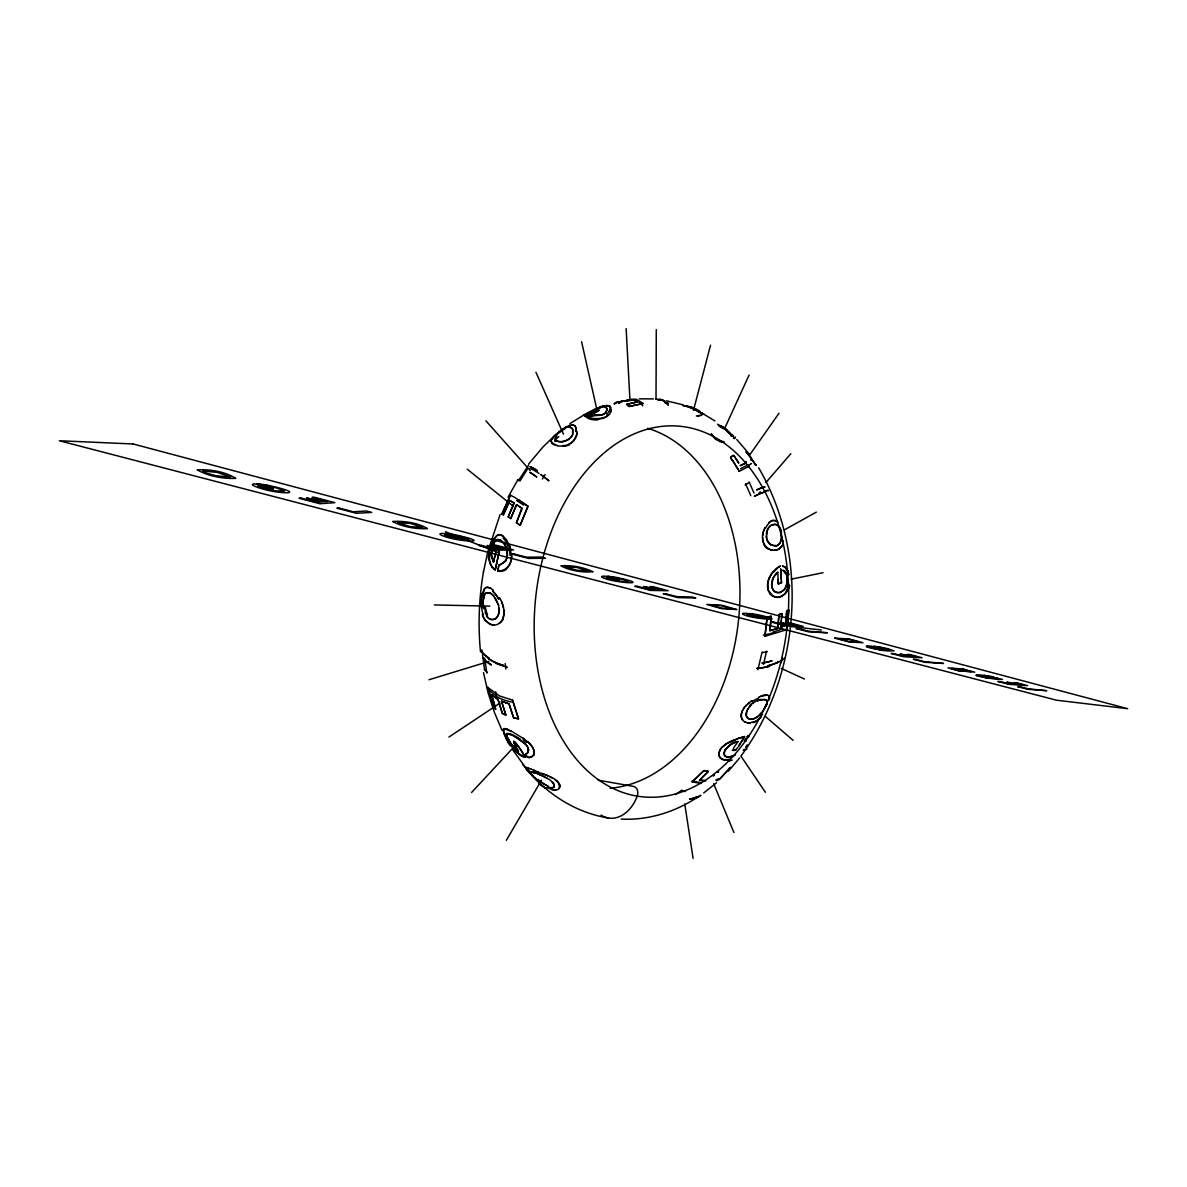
<?xml version="1.0" encoding="UTF-8"?>
<svg xmlns="http://www.w3.org/2000/svg" width="1187" height="1187" viewBox="0 0 1187 1187"><rect width="100%" height="100%" fill="white"/><g stroke="black" fill="none" stroke-linecap="round" stroke-linejoin="round"><path stroke-width="1.5" d="M482.679 613.62L482.886 614.362C480.958 606.201 480.082 596.527 484.415 588.96A11.232 6.217 81.3 0 1 486.759 587.402L489.919 587.832L493.406 590.236M656.01 399.5L656.292 329.63M489.445 592.669A14.6 8.635 75.2 0 1 494.044 596.571L498.555 605.177L499.148 613.071M493.762 538.839L490.053 549.091L489.356 559.967M577.194 431.727C577.861 437.335 570.754 446.015 563.039 445.629M775.927 545.99A13.28 8.784 41.3 0 0 779.295 543.809A17.82 11.781 40.6 0 0 780.141 542.637L781.506 538.319L781.031 532.31M772.707 589.123C769.948 583.292 772.796 576.021 777.752 572.312L778.316 583.93L780.319 583.158M528.423 749.383A7.76 5.045 30.8 0 1 528.541 750.229L527.725 752.781L525.515 754.249M786.64 611.097L788.761 609.955L787.901 621.751L788.761 609.955L786.64 611.097L785.482 625.282L780.66 627.359L781.921 613.516L778.984 614.614L777.663 628.457L776.313 628.887L769.799 630.683L771.313 616.172L767.158 617.225L764.918 636.321L784.325 630.386L787.159 628.798L787.56 625.282M763.924 530.144C761.223 536.361 762.143 545.085 768.493 548.72A9.926 7.226 42.9 0 0 772.188 550.278M489.178 555.575L489.267 554.255M786.417 614.643L786.536 612.863M781.803 615.252L781.921 613.516M786.15 618.19L786.284 616.424M781.565 537.592L780.927 540.96M781.521 618.709L781.669 616.988M723.966 752.959L724.604 750.614A10.431 7.968 -18.3 0 1 725.316 749.487M771.164 617.982L770.452 625.252M785.839 621.736L786.002 619.97M778.405 621.543L778.984 614.614L781.58 613.649M781.372 620.445L781.046 623.902M762.558 535.886L763.434 531.509M785.66 623.516L785.482 625.282L780.66 627.359L780.853 625.638M778.227 623.264L777.663 628.457L769.799 630.683L770.244 627.062M610.919 411.117L610.83 407.319L607.937 405.509M771.342 573.944C767.633 579.434 765.674 587.431 769.769 593.248M783.479 540.99L782.871 543.735M787.159 628.798L787.426 626.454M767.677 583.188L768.226 590.295L773.004 596.126A9.704 7.805 59.8 0 0 774.102 596.69L774.681 596.883A10.995 8.413 54.5 0 0 776.832 597.387L778.286 597.358A12.731 9.585 52.6 0 0 779.681 597.18L784.696 594.004L787.916 588.277M483.465 572.03L487.768 551.866L500.128 514.446M787.1 582.149C788.049 591.319 773.865 598.114 771.773 586.333A10.282 9.273 72.1 0 1 771.654 584.85M483.524 571.54C478.94 598.055 477.901 625.104 480.512 651.886M764.918 636.321L767.158 617.225L768.226 616.973M507.072 556.406L506.181 559.774A8.131 6.885 -64.2 0 1 505.261 561.436L498.748 565.724M788.851 584.152L787.337 589.835M489.89 562.846A29.082 20.031 -41.2 0 0 490.884 565.264L495.231 569.908L499.312 551.183L498.036 550.323M495.231 569.908L499.312 551.183L497.694 550.085M511.567 555.071C512.754 562.757 505.425 572.668 497.813 570.428M497.754 570.754L498.214 568.41M766.98 532.399L766.431 536.569M498.08 569.077L498.614 566.392M766.505 651.173L763.553 664.334M498.481 567.06L498.822 565.383M576.971 433.952L574.196 440.08A14.467 9.719 -6 0 1 568.974 444.324M762.143 651.93L757.885 669.78M489.905 549.878L493.421 539.447L497.694 534.951A12.597 7.463 -87 0 1 498.985 534.625L500.588 534.729A14.437 8.606 -89 0 1 501.76 535.1L506.523 539.759L510.247 547.489M496.329 550.085L493.495 562.193L491.255 554.092L493.97 543.231M493.851 560.576L493.495 562.193L491.329 556.006L492.16 547.904M782.337 657.85L781.996 659.393M611.171 410.094C610.237 424.531 571.719 416.489 600.236 415.331A7.834 3.457 -1.7 0 0 601.779 414.871L602.818 414.471M494.029 559.76L494.949 555.709M786.922 583.292L784.711 589.108L780.334 592.61M781.654 660.922L781.224 662.761M495.142 554.908L496.537 549.284L497.353 549.848M693.475 410.361L710.553 345.194M568.914 439.576L572.564 434.946L572.698 429.442A14.659 6.81 -40 0 0 570.131 427.394M572.772 434.323L572.698 429.442A14.259 6.618 -39.8 0 0 569.923 427.32M506.641 558.454L505.87 560.427M766.134 704.841L763.004 710.983L758.137 716.251A18.651 15.268 -68.1 0 1 756.475 717.452A13.294 10.653 -65.8 0 1 751.549 719.263A7.641 6.158 -66.2 0 1 747.083 717.319A6.499 5.208 -44.2 0 1 746.252 715.553L746.86 710.968A12.048 10.282 -34.3 0 1 747.929 709.025L748.923 707.645A15.965 12.612 -38.8 0 1 750.021 706.28L750.926 705.508M763.656 530.841L765.081 527.621L764.458 528.853M519.031 524.506L516.419 522.799L521.79 508.17M516.419 522.799L522.176 508.422L520.292 507.161M517.191 505.113L516.568 504.698L510.781 518.63L508.214 516.924L514.075 503.051L509.876 500.543L503.362 514.846L501.893 513.956L510.425 495.216L514.861 497.487L527.978 506.27L520.277 525.307L518.793 524.342M768.686 579.137L769.176 577.921M508.214 516.924L514.075 503.051L509.638 500.424L503.362 514.846M765.289 707.037L765.63 706.22M516.568 504.698L510.618 518.511M724.545 428.7L749.071 375.077M780.705 541.554L780.156 542.652A18.651 12.36 38.4 0 1 779.325 543.824A12.923 8.546 41.4 0 1 775.645 546.05M510.425 495.216L501.982 514.016M764.473 708.639L764.888 707.838M737.884 741.89C729.56 739.976 714.233 761.594 733.892 755.793M508.095 497.101L517.844 479.771M746.668 736.83L748.878 736.563M506.33 840.322L541.48 780.2M745.837 738.269L744.709 740.198L746.015 740.881M519.891 481.091L527.265 469.369M551.747 438.982L551.169 440.199L555.471 434.902L565.442 427.186M518.422 480.676L528.675 465.022M732.379 608.931L720.761 608.026L711.028 605.088L721.948 605.785L732.453 608.797M542.414 478.94L545.159 474.592M571.956 436.208L571.125 437.439M770.66 575.027L775.586 569.048L780.438 566.021L778.761 566.793M736.964 743.344C730.376 750.985 733.566 752.959 737.928 747.291M738.596 746.282L744.531 736.608L737.261 738.64M738.922 745.762L744.531 736.608L742.335 737.127M750.006 454.487L778.998 413.269M605.444 412.735C611.898 404.426 597.313 406.607 593.515 410.064M741.252 755.659C800.928 674.023 809.905 555.724 758.656 467.782M555.561 789.993A11.529 6.41 31.8 0 0 559.166 788.598C561.288 776.847 541.836 774.859 534.091 770.304M751.356 701.146L752.009 700.686C746.015 704.455 738.136 712.497 742.661 720.019A10.104 8.339 -57.3 0 0 745.866 722.453M744.294 707.675L743.834 708.313A14.17 12.389 -28.4 0 0 741.178 715.568M745.955 747.053L746.771 745.955M767.618 618.19L755.852 617.255M605.978 412.141L607.225 408.877L605.162 406.844M552.192 438.344L554.566 435.748M484.222 589.212L484.415 588.96A11.41 6.306 81.1 0 1 487.174 587.298L487.62 587.283M725.257 749.472L730.955 744.486L738.18 741.4M762.707 714.188L760.644 716.592M555.753 435.822L557.445 433.982M772.455 572.401L773.241 571.451M528.705 463.954L542.949 447.009L556.124 434.249M728.417 771.179L739.59 757.974M765.912 482.545L790.839 453.716M743.196 750.362L744.16 749.264M761.312 713.164L759.443 715.108M745.288 706.443L746.949 704.692M716.681 772.188L718.669 771.832L716.8 772.054M730.999 741.148C725.524 743.804 718.61 748.077 718.981 754.977M471.551 792.515L516.404 744.279M701.309 783.465L692.169 781.892L703.936 770.556L708.268 771.461M708.194 771.535L699.558 780.185L705.805 780.72M707.808 771.951L699.558 780.185L705.256 780.705M722.512 746.816C718.996 749.754 717.111 756.267 721.711 759.101A11.276 8.739 -45.6 0 0 723.12 759.754L730.287 759.487M716.473 780.898L719.352 779.399L730.465 767.514L729.471 768.108M719.352 779.399L730.465 767.514L729.263 768.226M747.558 704.128L749.427 702.556M692.169 781.892L703.936 770.556L708.372 771.357M558.528 432.973L562.801 429.768A7.152 2.107 -31.8 0 1 565.086 428.462M615.771 403.432L614.272 403.743L616.498 402.363M702.303 413.922A13.858 1.617 1.1 0 1 702.259 414.026A13.487 1.588 1.2 0 0 702.274 413.922L697.555 410.657M614.272 403.743L616.172 402.438M702.259 413.922L701.962 412.957M587.283 413.195C577.312 420.599 597.298 412.661 598.812 410.153C595.859 408.64 578.41 419.901 593.114 410.257M768.983 522.503L772.04 520.648L775.215 520.529A10.49 6.484 77 0 1 777.826 522.28A10.505 6.499 77.1 0 0 775.215 520.633L773.39 520.366A13.072 8.502 86.4 0 0 772.04 520.618M838.808 638.71L848.898 639.363L859.002 642.019L849.58 641.618L838.779 638.858M777.752 572.312L773.375 577.52L771.624 584.85M703.713 792.931L716.429 782.871M584.39 414.678L597.269 408.58M769.399 522.146L771.595 520.811M499.252 623.13C506.048 618.531 504.727 604.806 499.43 597.877L499.875 598.649M970.936 671.634L960.713 670.878M681.917 790.127L675.462 794.593M700.226 795.379C677.332 811.285 649.274 820.588 621.276 819.075M772.173 550.16L776.105 550.16L779.34 548.735M725.658 744.19L740.124 737.735M448.938 737.038L500.009 703.09M998.653 678.741L988.029 678.074M496.389 535.708L499.801 534.61L503.6 536.435M738.759 463.034L733.655 455.274L730.524 457.277L739.249 471.328L749.279 466.135M951.811 668.444L962.256 669.231M588.9 417.705L592.402 415.584M604.138 413.744L601.23 415.079M569.997 423.551L584.523 414.575M778.939 549.002L778.049 549.492M740.198 465.408L746.074 462.96M740.421 465.764L745.748 463.108M630.371 400.434L636.633 399.336L643.102 403.476L629.036 406.488L626.706 404.337L637.315 401.992L633.457 399.93L621.216 401.532L633.457 399.93L637.315 401.992L626.706 404.337L629.036 406.488L643.102 403.476M784.562 529.788L816.344 512.131M735.539 754.932L729.693 757.054M757.588 700.923L758.493 700.493M595.355 409.5L603.515 406.088M781.743 596.319L777.322 597.373L773.004 596.126M594.079 410.094L589.449 412.23M758.938 696.903L766.772 695.092L764.858 695.107M596.23 408.892L589.004 412.304L587.98 413.848L596.957 409.678L599.079 410.257L586.793 417.097L585.636 416.578M745.332 722.245L749.264 722.957L753.508 721.874M732.913 740.302L734.189 739.783M780.705 583.01L781.461 582.713L780.69 569.003M779.933 583.307L778.316 583.93L778.153 579.553M777.574 549.7L774.488 550.353M760.822 696.146L762.054 695.73M428.997 679.736L488.851 661.471M602.922 406.28L609.346 405.895M569.448 425.332L572.831 424.961L575.265 426.163M770.808 616.305L769.784 616.572M616.276 402.408L631.484 399.559L617.893 402.067M729.219 759.799L726.578 760.229A12.923 10.075 -48.1 0 1 725.064 760.14M791.091 579.182L823.051 572.727M736.266 749.783L732.32 750.407M504.505 728.655C500.647 733.759 510.069 742.691 512.799 747.81M605.593 405.613L606.854 405.464M750.451 722.809L747.513 722.883M682.955 405.613L685.967 405.895M571.511 424.931L573.974 425.287M639.274 398.832L653.429 398.906M551.51 787.589L550.694 787.56M434.323 604.955L489.801 606.112M498.955 623.531A11.885 9.481 -73.6 0 1 493.762 625.074L490.201 624.199L486.715 621.513M493.792 625.015L491.359 624.644A14.793 11.38 -62 0 1 489.652 623.917L489.118 623.605M504.193 728.655L512.309 731.726L524.164 738.967M664.883 402.764L668.563 403.12M724.1 441.861L716.013 439.398L711.236 433.908M790.097 626.41L821.389 630M684.543 405.628L685.478 405.791M488.065 587.298L490.884 588.337M725.049 760.199L720.494 758.107M782.589 566.362L785.156 566.807L787.767 570.68M960.253 670.803L974.779 672.154L963.176 669.379M960.135 671.145L951.796 668.637M987.807 678.044L976.842 675.893A22.464 1.513 9.2 0 1 975.951 675.299A26.381 1.78 9.2 0 1 977.183 674.973M959.511 671.041L947.998 667.895L964.215 669.186M266.882 485.112C313.65 495.216 276.808 494.564 258.172 487.501M598.233 780.2L633.754 786.447A7.152 5.208 -80.7 0 1 637.226 796.136A35.417 25.61 -80.4 0 1 601.037 815.068M552.964 444.072L551.658 442.959L557.282 445.511M985.863 678.059L1002.436 679.409L983.578 675.314L993.118 676.724M963.636 669.468L970.981 671.456M986.694 677.836L979.824 676.056M883.425 647.761L882.06 647.523A11.38 0.831 9.4 0 0 873.558 646.322L887.535 648.592L894.063 650.906L883.128 650.535L867.712 647.301A23.666 1.721 9.3 0 1 866.302 646.529A27.791 2.018 9.3 0 1 867.222 646.084M755.6 617.21L746.935 614.866A18.814 1.469 9.5 0 1 747.78 614.272L759.101 616.632L746.742 613.367A28.191 2.196 9.5 0 0 743.062 613.471M992.436 676.991L998.638 678.727M882.98 648.117C903.574 652.791 872.49 649.556 870.308 647.227M489.934 694.84L493.451 706.666L495.869 709.351L491.507 694.692L498.006 699.455L502.294 713.328L505.855 715.064L501.507 701.235L509.03 703.861L513.63 717.883L518.526 718.788L512.517 700.107L499.371 695.923L488.109 687.674M608.041 817.932C580.087 813.377 554.477 798.673 534.877 778.435L527.621 770.482M666.545 400.805L683.252 404.901M755.525 465.141L750.05 456.016L745.985 451.713L756.03 465.067M445.229 533.482L462.663 537.014L469.147 539.64L459.117 539.224L445.615 535.693A21.603 1.929 10.2 0 1 445.466 534.788L459.191 537.681L442.914 533.408A32.375 2.878 10.2 0 0 440.065 533.868A33.785 3.012 10.2 0 0 440.792 534.907A28.785 2.567 10.2 0 0 443.893 536.198C457.262 541.702 497.546 544.032 454.933 534.758A13.858 1.232 10.2 0 0 445.348 533.512M607.67 576.288L623.353 579.419L628.576 581.556L618.768 581.096L606.572 577.965A20.06 1.677 9.8 0 1 607.002 577.268L619.406 579.85L605.296 576.14A30.076 2.508 9.8 0 0 601.957 576.407A31.396 2.626 9.8 0 0 601.987 577.194A26.737 2.226 9.8 0 0 604.331 578.262M749.145 613.545L767.707 618.012M505.588 728.818L507.235 729.352M527.503 767.87L528.304 768.123M719.589 441L715.464 439.042L712.2 435.703M717.527 424.204L724.856 428.418L733.388 436.267M719.678 426.43L720.45 426.682M604.361 578.262C614.451 582.758 655.09 585.844 616.988 577.535A12.864 1.083 9.8 0 0 607.774 576.303M528.304 768.123L531.464 769.28M534.803 770.571L531.45 769.28M536.984 771.431L538.468 772.01M445.362 531.687L497.902 552.489M525.559 744.368L518.125 738.151L509.446 733.551L506.582 733.581L507.042 737.127M507.235 553.825C508.822 544.967 496.418 532.177 492.65 546.272A11.707 5.149 -70.8 0 0 492.056 547.904M542.236 773.509L546.094 775.111M703.861 414.115L694.692 409.649M703.149 413.818L715.004 420.94M540.693 775.111L539.818 774.725L542.504 775.912M702.763 413.655L701.888 413.269M546.895 775.467L547.697 775.823M541.598 775.497L549.507 779.592L553.691 783.257M508.644 729.931L511.211 731.162M781.239 668.385L804.445 679.023M259.256 486.759L274.331 490.78L284.568 491.181L276.601 487.902L256.793 483.851A15.119 1.424 10.7 0 1 266.838 485.082M543.423 776.328L545.234 777.203M517.873 753.062L524.906 757.291C522.102 749.932 505.751 729.248 518.452 751.356L510.9 743.7L506.359 734.976M721.236 427.008L726.043 429.976A7.389 1.35 34.6 0 1 727.334 431M511.137 734.219L524.624 743.388A15.268 9.808 30.8 0 1 527.191 746.237L528.467 749.383M691.398 407.972L694.899 409.752M691.798 408.165L692.911 408.729M522.606 756.282L524.906 757.291C522.265 749.991 505.796 729.174 518.452 751.356L512.25 745.466L507.635 738.373M550.071 776.951L552.341 778.138M546.613 787.649L555.709 790.186L553.335 790.097A14.348 8.784 39.9 0 1 551.376 789.592M546.124 777.648L547.014 778.123M768.152 548.513L768.493 548.72A10.075 7.33 42.8 0 0 772.796 550.412M520.025 525.144L527.978 506.27L523.393 503.095M518.749 499.994L522.725 502.635M516.879 504.905L519.209 506.448M518.867 506.211L519.921 506.923M519.565 506.671L521.034 507.65M522.888 738.062C527.903 741.816 534.862 746.742 533.868 753.879C533.082 757.603 527.176 759.635 526.093 755.214M555.101 779.829L556.629 780.987M500.899 540.13L505.039 545.07L507.146 552.445M574.671 425.673L574.983 425.91A25.194 12.004 -47.7 0 1 576.17 431.831A25.669 12.226 -47.3 0 0 575.191 426.237M488.599 623.249L487.145 621.988M519.402 754.279L510.929 745.377M467.292 469.236L513.585 506.493M726.83 430.599L729.13 432.676M534.284 777.826L539.432 782.648M727.29 430.985L728.091 431.682M765.511 716.547L793.124 740.362M538.779 782.085L537.459 780.898M537.325 780.215L532.978 776.016M527.814 741.905L530.47 744.561A20.342 14.007 24.7 0 1 531.494 746.015M491.507 694.692L498.006 699.455L502.294 713.328L505.855 715.064L501.507 701.235L509.03 703.861L513.63 717.883L518.526 718.788L512.517 700.107M533.66 777.203L530.826 774.161M732.097 434.843L734.59 438.611M514.283 749.546L515.306 750.659M736.756 439.502L749.412 454.295M485.913 420.836L530.233 470.586M529.981 772.158L531.924 774.859M512.502 749.531L528.319 771.313M522.888 764.636L526.805 769.443M730.168 433.804L731.459 436.074M527.429 770.229L526.034 767.692A11.098 1.424 29.8 0 1 527.147 767.514M486.536 616.008L487.13 616.78M742.661 720.019L742.468 719.752A9.63 8.398 -30.9 0 1 741 715.613M734.931 457.129C733.269 453.137 728.373 458.449 732.691 460.497M741.014 756.208L765.392 792.308M735.554 458.078L738.64 462.856M495.083 598.04L495.602 598.827M733.225 461.313L734.278 462.96M730.598 434.353L731.489 436.386M734.798 463.791L735.361 464.71M526.672 756.178L525.796 754.724M735.94 465.645L738.166 469.414M525.945 754.977L525.366 753.997M738.7 470.378L739.249 471.328M496.107 599.643L497.472 602.299M506.404 738.24L502.991 730.109M766.861 694.959A10.475 5.416 -43.3 0 1 769.28 696.71L769.769 698.327M749.101 481.892L754.027 493.08M745.659 483.851L750.777 495.706M527.903 747.825L528.349 748.952A7.997 5.208 30.4 0 1 528.571 750.229M535.93 372.258L563.484 434.19M501.478 601.824L501.834 602.67M501.893 730.064L494.252 712.022L488.065 692.674L483.51 672.673M713.684 783.791L733.952 832.547M509.52 545.441L511.582 555.842A20.698 18.413 -63.6 0 1 511.404 557.831M502.175 603.53L502.502 604.406M489.222 558.765L491.166 565.665A23.651 16.41 -36 0 0 492.234 567.267M786.669 575.265L782.93 570.205M498.228 604.198L498.555 605.177M502.784 605.281L503.496 607.967M490.468 696.784C493.851 709.9 498.347 715.702 491.997 696.502M490.261 696.057L488.866 690.76M489.667 561.703L489.964 562.801M489.801 694.336L489.267 692.288M489.133 691.784L488.361 688.697M488.747 690.24L487.991 687.154M581.571 341.678L597.106 410.643M788.569 573.291L788.821 574.671M787.233 579.924L786.907 576.259A6.929 3.798 81.6 0 0 786.714 575.235M483.613 608.545L483.124 603.456A13.665 6.098 -86.8 0 1 483.168 600.845L484.43 595.429A7.345 4.065 -89.4 0 1 485.587 593.663M486.804 672.821L484.652 658.043M484.608 670.299L481.981 650.061M684.751 804L693.089 858.349M505.944 669.023L505.172 663.503M503.807 609.777L503.941 611.186A14.808 13.621 84.4 0 1 502.784 619.05M499.223 608.219L499.386 610.281M781.447 534.476L781.595 536.85M481.61 607.892L481.403 605.266M780.705 569.196L781.328 579.315M626.142 328.651L629.941 399.96M483.154 604.747L483.124 604.094A12.093 5.861 -86.6 0 1 483.702 597.417M781.402 581.007L781.461 582.713M481.358 603.486L481.373 604.376M637.226 796.136A186.003 126.371 -84.2 0 1 625.816 793.45A186.24 126.534 -84.2 0 1 570.635 492.382A186.24 126.534 -84.2 0 1 782.99 542.429A186.24 126.534 -84.2 0 1 637.226 796.106M979.839 675.804A16.855 1.142 9.2 0 1 981.308 675.67L990.893 677.643L981.189 675.077A25.268 1.706 9.2 0 0 977.109 674.958M870.338 647.004A17.76 1.291 9.3 0 1 871.584 646.826L881.971 648.963L871.065 646.099A26.618 1.929 9.3 0 0 867.133 646.069M749.234 613.575A12.048 0.95 9.6 0 1 758.092 614.777C793.124 622.492 751.742 618.531 744.353 614.955A25.061 1.959 9.5 0 1 742.632 614.08A29.423 2.285 9.5 0 1 743.151 613.486M259.285 486.759A23.532 2.226 10.7 0 1 258.262 485.572L273.559 488.821L254.597 483.836A35.269 3.324 10.6 0 0 252.445 484.593M252.549 484.608A36.812 3.472 10.6 0 0 254.077 485.913A31.366 2.953 10.7 0 0 258.143 487.501M700.938 795.453A37.301 30.803 44.7 0 1 695.641 797.931M685.522 791.566A37.227 29.809 36.8 0 1 681.842 790.557M718.728 778.717A37.212 26.871 24.6 0 1 715.806 779.978M701.161 782.53A37.272 28.265 30.8 0 1 692.288 780.912M747.662 735.554A10.431 4.258 -37.1 0 1 749.309 736.133M744.101 740.851A7.745 3.442 -26.6 0 1 745.688 741.118M739.916 738.062A20.105 4.689 -20.6 0 1 742.038 737.468M746.831 748.982A24.452 14.289 -46.2 0 1 746.326 749.635M753.641 722.393A23.295 19.422 -75.1 0 0 761.015 717.067A22.865 19.126 -75.7 0 1 753.033 722.69M762.737 695.359A13.235 6.232 -35.2 0 1 764.977 694.929M752.454 701.458A24.319 11.455 -34.4 0 1 758.894 697.867M766.045 706.25A8.131 4.555 -51 0 0 766.416 700.078A7.715 4.333 -50.4 0 1 766.505 704.781M758.092 716.176A17.82 14.348 -66.4 0 1 756.445 717.363A12.923 10.357 -65.6 0 1 751.208 719.307M751.208 719.367A7.73 6.247 -67.8 0 1 747.068 717.319A6.87 5.505 -48.2 0 1 746.311 713.713M748.76 707.541A16.395 12.968 -38.8 0 1 750.362 705.79M749.917 705.39A18.502 13.71 -39.8 0 1 753.241 702.645M753.374 702.852A18.206 10.935 -39.2 0 1 758.107 700.122M750.421 705.033A18.769 13.591 -40 0 1 753.285 702.719M758.033 700.582A13.547 7.211 -37.7 0 1 761.179 699.395M761.015 700.063A8.517 4.436 -37.3 0 1 766.238 700.285M760.615 700.241A8.71 4.481 -36.8 0 1 766.268 700.256M777.856 662.272A36.218 10.624 -5.3 0 1 767.944 665.729M778.004 662.301A36.396 10.772 -5.1 0 1 768.093 665.788M784.473 658.132A36.189 13.072 0.3 0 1 777.114 662.583M767.351 651.693A36.248 11.158 -4 0 1 762.751 652.524M769.577 666.233A36.293 12.716 -1.1 0 1 756.98 668.37M769.651 666.263A36.471 12.864 -1 0 1 757.009 668.415M781.877 628.991A36.352 6.573 -11.4 0 1 772.648 632.226M775.23 632.315A36.411 8.65 -7.3 0 1 763.389 635.09M782.515 565.902A10.297 6.113 87.9 0 1 786.714 570.101M782.96 570.383A7.656 5.327 -84.1 0 1 787.144 574.968M786.684 575.25A7.137 3.873 81.5 0 1 787.04 576.882M786.907 578.084A12.33 6.439 81.5 0 1 786.877 581.986M777.188 567.994A19.823 11.811 -68.8 0 1 778.776 566.971M773.642 572.238A23.503 14.704 -72 0 1 777.322 568.543M769.547 578.158A23.28 19.051 89 0 1 770.971 575.294M787.767 590.132A22.835 16.707 44.2 0 1 781.61 596.111M787.218 569.463A12.3 5.386 82.2 0 1 788.554 574.567M779.132 548.542A23.31 14.837 33.4 0 0 783.079 543.854A22.879 14.526 32.8 0 1 778.687 548.75M765.526 528.17A24.259 15.935 87 0 1 769.191 522.948M778.123 525.44A8.131 4.778 68.5 0 1 781.521 532.933M775.69 545.59A7.626 5.06 40.6 0 1 770.764 544.536A6.855 5.238 50.2 0 1 767.915 541.48M770.704 544.774A6.484 5.104 51.8 0 1 768.909 543.26L766.698 538.72A12.033 10.327 47.6 0 1 766.461 536.569M775.378 545.575A7.715 5.06 39.6 0 1 770.764 544.507M766.431 534.951A16.039 13.012 56.2 0 1 766.683 533.378M766.357 532.607A18.473 14.407 61.9 0 1 767.737 529.343A16.41 11.544 74.9 0 1 772.188 524.743M767.677 529.224A16.232 11.469 74.5 0 1 772.514 524.58M766.565 532.132A18.725 14.437 63.6 0 1 767.766 529.357M772.663 525.01A8.517 5.683 81.8 0 1 778.034 525.752M772.366 525.218A8.71 5.801 82.6 0 1 778.049 525.707A7.715 4.585 68.9 0 1 780.823 530.322M759.25 492.516A36.589 7.493 -34 0 1 760.57 491.982M745.08 484.993A36.752 8.873 -38.9 0 1 748.344 483.079M754.576 496.166A36.649 7.715 -35.4 0 1 765.526 491.73M754.472 496.314A36.827 7.686 -35.4 0 1 765.422 491.819M766.149 490.661A36.574 9.11 -40.3 0 1 768.627 490.557A36.752 9.081 -40.1 0 0 766.016 490.81M756.015 464.621A36.99 11.959 -48.5 0 1 756.416 465.052M751.045 463.553A36.99 11.959 -48.5 0 1 751.519 463.494M740.48 468.806A37.079 10.861 -43.4 0 1 750.674 464.369M727.245 431.356A12.76 2.077 35.3 0 1 729.397 433.403M733.848 438.196A23.592 5.297 2.3 0 1 733.418 438.478M723.462 427.617A12.731 1.083 38.6 0 1 729.916 433.136M718.417 425.673A10.668 2.967 37.2 0 1 723.18 428.566M701.873 415.227A24.319 1.691 -4.7 0 1 697.541 415.94M702.659 413.803A13.665 1.068 30.1 0 1 697.229 411.206M686.917 406.458A10.965 2.463 28.3 0 1 691.487 408.343M683.4 405.657A13.65 4.377 33.4 0 1 684.632 405.731M690.938 406.963A8.502 1.187 23.2 0 1 700.3 411.815M691.769 407.571A8.902 2.745 29.6 0 0 686.205 406.414A9.095 2.849 30.2 0 1 691.739 407.527M691.279 407.275A8.072 1.202 23.3 0 1 699.143 411.162M658.83 399.485A38.207 18.057 -82.9 0 1 665.224 401.429M656.218 399.144A38.652 17.464 -86.5 0 1 658.904 399.618M597.654 419.975A11.291 3.917 0.3 0 1 587.357 418.017M599.301 414.693A8.383 1.528 -0.6 0 1 594.197 414.708M605.696 412.779A13.532 6.202 -0.8 0 1 603.174 414.619M586.704 416.741A21.648 2.196 12.6 0 1 585.651 416.281M601.616 406.815A10.594 2.552 -26.1 0 1 602.803 406.399M606.676 405.642A13.903 4.644 -30 0 1 607.774 405.628M609.762 405.613A24.942 9.155 -36.3 0 1 609.272 410.939M609.406 411.206A26.515 11.054 -14.4 0 1 606.735 414.189M607.373 415.88A13.502 7.018 3.7 0 1 597.61 419.13M562.964 445.941A11.618 4.896 -9.4 0 1 556.955 445.718M554.893 445.051A14.437 4.659 -4.5 0 1 553.572 444.502M552.385 442.825A26.856 8.294 -3.9 0 1 550.902 440.214A26.722 8.25 -4.1 0 0 552.415 442.825M556.673 434.116A14.852 1.41 -37.1 0 1 561.377 430.213M565.784 427.275A11.113 4.229 -38.1 0 1 569.834 425.436M569.493 438.493A8.992 4.496 -15 0 1 562.816 441.49M570.294 427.246A8.413 3.873 -40.3 0 0 565.16 427.899A8.517 3.991 -41.3 0 1 570.116 427.112M560.412 431A7.582 2.508 -32.7 0 1 565.279 427.913M557.089 434.145A13.191 2.329 -34.5 0 1 558.187 433.121M557.371 434.012A11.469 2.374 -32.8 0 1 560.828 431.074M555.412 436.579A19.126 5.238 -27.3 0 1 556.05 435.733M556.154 435.674A16.395 4.036 -30 0 1 556.955 434.798M555.397 438.107A20.387 6.128 -23.8 0 1 556.718 436.326M555.308 438.3A17.924 6.083 -14.5 0 0 555.279 441.564A18.517 5.742 -22.4 0 1 558.825 436.579M568.469 439.398A8.532 4.184 -14.9 0 1 562.846 441.564A9.422 3.19 -8.2 0 1 556.762 441.06M562.979 441.683A9.303 3.175 -8.6 0 1 557.015 441.178M541.168 474.889A39.824 4.763 41.3 0 1 548.824 480.78M540.871 474.533A40.017 4.867 41.4 0 1 548.706 480.557M530.129 468.509A39.854 8.131 45.6 0 1 539.032 473.509M529.981 472.5A40.15 6.083 43.7 0 1 536.717 476.996M529.877 472.381A40.313 6.143 43.8 0 1 536.613 476.848M517.858 480.171A40.002 5.386 41.8 0 1 518.808 480.067M530.218 466.803A39.928 7.345 44.9 0 1 537.444 470.809M530.144 466.728A40.106 7.389 45 0 1 537.355 470.675M516.642 500.558A40.299 3.042 37.1 0 1 523.645 505.143M506.27 569.448A11.707 9.422 -56.2 0 1 497.665 570.947M504.935 561.139A8.71 6.083 -51.1 0 1 498.911 564.864M507.398 553.81A14.036 12.048 -64 0 1 506.834 558.498M495.32 569.819A23.933 16.292 -27.6 0 1 493.629 568.618M493.614 568.632A22.434 15.49 -31.5 0 1 492.249 567.252M488.584 559.225A26.485 15.357 -60.4 0 1 488.436 555.991M503.11 537.934A25.832 14.496 83.8 0 1 508.125 546.821M511.434 557.831A14.007 12.671 -61.6 0 1 506.226 569.003M493.139 591.452A26.262 13.947 69 0 1 498.644 598.827M498.985 611.305A9.214 7.404 -85.5 0 1 495.81 618.516A9.526 7.211 -68.1 0 1 489.519 618.887L489.148 618.65A14.897 11.247 -68.5 0 1 487.16 616.736M489.727 592.773A15.016 8.873 75 0 1 494.074 596.527M489.667 593.441A8.635 5.045 75 0 0 485.453 593.381A8.739 5.074 73.8 0 1 489.415 593.352M483.465 597.239A7.775 4.436 88 0 1 485.483 593.366M483.51 606.557A16.841 9.036 -85.7 0 1 483.361 604.687M485.513 611.75A20.876 12.745 -83.2 0 1 484.533 607.358M487.085 616.083A20.491 14.748 -74.7 0 1 485.171 612.18M486.878 616.35A15.312 11.558 -68.6 0 0 489.163 618.635A9.644 7.315 -67.6 0 0 495.854 618.561M498.866 612.996A8.739 6.988 -84.7 0 1 495.795 618.486M503.377 665.462A40.21 20.609 4.2 0 1 488.228 658.518M503.466 665.358A40.403 20.609 4.4 0 1 488.376 658.473M507.472 667.272A40.18 17.048 7.8 0 1 495.676 663.207M487.412 672.673A40.195 20.045 4.6 0 1 485.112 670.225M488.955 658.132A40.269 17.909 7.3 0 1 480.661 650.075A40.462 17.968 7.5 0 0 489.059 658.102M511.449 701.962A40.269 25.016 -3.5 0 1 495.943 696.175M496.433 695.775A40.328 22.612 -0.1 0 1 487.071 687.332M533.66 755.14A11.499 7.745 38.4 0 1 527.503 757.158M528.245 750.095A8.561 5.49 51.2 0 1 525.574 754.383M525.796 744.279A13.799 9.14 29 0 1 528.156 747.81M522.532 756.579A22.345 17.464 63.3 0 1 519.268 754.591M504.134 728.595A10.861 3.071 41.1 0 0 503.629 728.714A10.579 2.908 49.4 0 0 503.6 730.613M504.43 728.595A12.419 3.205 36.1 0 1 505.499 728.744M506.968 729.055A14.244 3.487 34.6 0 1 508.392 729.619M531.657 745.955A13.769 9.748 23 0 1 533.883 755.125M556.792 780.927A14.363 8.354 10.4 0 1 560.071 785.468M538.883 783.272A26.826 16.603 41 0 0 546.435 788.554A26.693 16.455 41 0 1 538.839 783.286M552.281 782.367A8.947 4.333 25.5 0 1 554.181 786.847A8.487 4.125 26.1 0 0 553.231 783.257M533.245 771.995A14.6 1.81 24.1 0 1 539.773 774.547M532.711 772.307A9.437 1.098 24.3 0 1 534.625 772.989M532.162 772.054A7.597 1.35 28.1 0 0 530.307 771.713A7.419 1.35 28.6 0 1 531.835 771.936M529.951 772.143A7.152 1.454 36.4 0 1 530.159 771.624M529.788 772.633A7.567 1.499 34 0 1 530.485 771.891M532.548 775.749A13.161 1.677 42.5 0 1 531.464 774.547M532.889 775.972A11.44 1.87 41.2 0 1 530.337 772.945M536.138 778.924A17.701 4.154 39.4 0 1 534.833 777.693M537.8 779.384A20.476 6.751 37.9 0 0 540.382 781.521A17.79 8.576 37.1 0 0 547.875 786.106M547.86 785.987A17.879 8.532 37.1 0 1 540.53 781.447M540.278 781.654A20.758 7.345 37.6 0 1 538.037 779.829M548.038 787.204A10.446 5.89 38.1 0 0 551.213 787.767A8.546 4.451 34.7 0 0 554.032 786.788A8.443 4.362 34.2 0 1 551.599 787.723M635.757 400.108A38.711 16.544 79.5 0 1 642.775 405.82M629.807 400.004A38.8 17.568 84.9 0 1 635.698 399.544M729.664 757.365A8.25 6.365 -48.5 0 1 724.574 755.54M724.678 755.451A6.944 5 -30.1 0 1 724.011 752.959M734.249 740.005A26.099 9.125 -22.6 0 1 737.246 738.907M731.192 741.445A25.906 12.434 -23 0 1 733.047 740.629M722.779 746.979A21.218 15.832 -17.3 0 1 725.91 744.427M720.568 758.048A9.585 7.389 -25.3 0 1 718.862 755.006M732.245 760.036A23.117 18.933 -55.8 0 1 729.263 760.986M746.979 745.94A18.398 6.484 -47.5 0 1 746.133 747.083M747.216 744.828A12.463 4.036 -48.1 0 1 746.831 745.362M787.085 579.879A13.636 7.508 81.1 0 1 786.788 583.188M780.245 592.432A8.131 6.054 53.5 0 1 774.948 591.541M774.918 591.66A6.84 5.653 70.5 0 1 772.767 589.093M771.505 574.122A25.491 18.933 -82.7 0 1 772.589 572.609M767.87 583.232A20.876 18.814 76 0 1 768.864 579.226M772.93 596.334A9.437 8.235 66.4 0 1 769.562 593.426M789.681 585.458A24.972 16.01 70.6 0 1 788.643 589.004M764.562 545.041A14.14 12.553 44.5 0 1 762.603 537.399M767.944 548.884A9.6 8.428 44.6 0 1 764.235 545.219M767.648 541.584A10.653 8.962 50.7 0 1 766.505 536.049M719.396 425.51A7.923 3.472 37.8 0 1 726.77 429.739M726.177 429.976A7.167 1.35 34.4 0 1 726.993 430.644M728.64 432.469A14.125 2.656 33.9 0 1 730.198 434.145M712.541 435.659A21.574 12.508 13.3 0 1 711.517 433.908M723.551 442.291A9.748 4.896 10.9 0 1 719.263 441.416M735.213 436.964A25.877 5.638 23.1 0 1 735.065 437.988M731.934 434.442A18.814 1.988 37.1 0 1 732.72 435.243M700.938 415.272A23.874 1.602 -5.2 0 1 696.324 415.984M601.171 415.02A7.597 3.324 -1.9 0 1 600.177 415.272M606.127 412.171A14.971 6.543 -2.5 0 1 604.346 413.803M600.236 406.77A8.888 3.057 -29.2 0 1 605.459 406.666M596.008 408.832A7.478 1.306 -20.8 0 1 599.999 407.349M584.553 415.658A28.013 3.591 5.7 0 1 584.123 415.168L584.138 414.96A27.835 3.427 -2.5 0 1 584.034 414.693M597.773 409.011A10.312 1.098 -24.5 0 1 600.726 407.69M603.426 406.236A12.004 3.769 -28.8 0 1 605.474 405.731M608.219 415.005A19.956 10.045 1.7 0 1 607.195 415.821M569.419 444.739A10.787 6.929 -8.1 0 1 563.469 446.297M562.163 430.48A10.594 1.439 -36.1 0 1 565.012 428.433M505.84 560.398A7.879 6.647 -64.2 0 1 505.247 561.406M507.25 552.415A15.52 13.042 -65.1 0 1 507.19 556.421M496.032 540.011A9.229 5.623 -88.9 0 1 500.736 540.575M493.896 543.127A7.775 4.392 -73.4 0 1 496.121 540.367M489.474 561.822A28.918 18.784 -51.4 0 1 489.133 560.101M488.718 554.655A23.799 10.638 -68.8 0 1 489.311 550.1M494.044 539.373A10.728 5.208 -74.5 0 1 496.433 536.198M508.926 548.246A26.915 20.535 -78.4 0 1 510.009 555.382M492.65 591.111A25.773 13.576 68.7 0 1 498.57 598.931M503.021 619.213A11.039 9.941 86.8 0 1 499.386 623.368M481.21 602.655A16.069 6.232 -85.7 0 1 482.248 593.218M483.094 594.123A10.891 4.377 -86.5 0 1 484.474 590.028M487.575 614.718A20.832 13.072 -82.3 0 1 485.498 607.566M507.057 733.685A9.11 2.344 34.1 0 1 511.671 735.361M506.241 734.887A7.671 2.686 46.3 0 1 506.76 733.432M507.457 738.284A11.544 3.146 53.9 0 1 506.879 736.993M517.784 753.241A28.725 20.461 57.8 0 1 515.188 750.807M514.06 749.843A28.562 17.375 55 0 1 512.547 748.077M510.262 745.866A24.942 10.772 53.9 0 1 507.947 742.439M508.155 742.305A23.488 6.974 55 0 1 505.632 737.973M513.303 735.168A25.565 3.962 31.2 0 1 520.559 739.442M523.081 739.946A27.909 13.591 31.7 0 1 526.449 742.572M560.294 785.512A10.698 6.039 13.4 0 1 559.136 788.316M530.085 773.612A15.624 1.335 45.5 0 1 525.826 768.419M529.536 771.238A10.609 0.964 44.3 0 1 527.785 769.25M533.067 771.98A14.199 1.795 24.2 0 1 539.788 774.621M533.126 772.47A9.986 1.039 23.6 0 1 534.491 772.945M550.768 787.693A10.609 5.935 37.8 0 1 548.498 787.263M769.072 697.214A9.733 4.11 -59 0 1 768.894 700.256M746.059 713.728A10.668 8.888 -36.4 0 1 748.285 708.58M758.493 700.419A13.413 7.122 -37.7 0 1 760.733 699.573M647.687 428.299A182.516 126.816 -84.1 0 1 738.551 619.926A182.516 126.816 -84.1 0 1 610.133 788.242M496.581 694.81A182.516 126.816 -84.1 0 1 495.632 691.917M230.501 476.966L217.176 472.352L202.829 471.076L206.256 473.094L215.871 475.735L230.471 477.085M197.354 469.948C208.422 476.254 222.993 478.91 235.783 478.376C225.856 471.907 209.758 468.984 197.368 469.889M592.832 571.704C583.218 572.861 569.463 570.591 560.917 565.798C571.451 565.086 583.336 567.089 592.832 571.704M397.764 522.577L409.975 526.568L422.735 527.473L410.568 523.467L397.764 522.577M834.817 638.131L848.853 641.915L862.964 642.716L849.239 638.992L834.817 638.131M565.368 566.763L576.541 570.205L588.337 570.932L577.164 567.505L565.368 566.718M392.867 521.553C402.823 527.087 415.999 529.135 427.483 528.63C418.432 522.829 403.58 520.752 392.912 521.449M736.652 609.51L721.785 608.679L706.814 604.465L721.666 605.251L736.652 609.51M714.114 774.948L713.328 775.779L714.114 774.948M619.213 402.823L618.353 402.957L620.074 402.675L619.213 402.823M301.142 498.095L299.02 498.258L319.882 503.733L334.868 502.665L314.229 497.219L312.018 497.398L327.464 501.463L323.606 501.745L306.587 497.961L321.514 501.893L316.899 502.235L301.142 498.095M339.111 508.051L336.885 508.184L356.382 513.288L371.739 512.413L366.397 511.003L353.34 511.775L339.111 508.051M481.373 545.397L479.014 545.441L496.997 550.16L513.6 549.878L495.854 545.189L493.406 545.248L506.671 548.75L502.398 548.824L487.234 545.486L500.083 548.869L494.964 548.958L481.373 545.397M514.119 553.973L511.671 554.003L528.497 558.409L545.352 558.261L540.753 557.059L526.405 557.193L514.119 553.973M637.374 586.319L634.837 586.289L650.506 590.399L668.162 590.711L652.746 586.63L650.135 586.601L661.663 589.642L643.473 586.586L654.645 589.524L649.185 589.435L637.374 586.319M665.892 593.797L663.296 593.752L677.97 597.595L695.79 598.011L691.784 596.957L676.605 596.616L665.892 593.797M773.701 622.107L771.06 622.003L784.83 625.608L803.154 626.365L789.637 622.789L786.922 622.685L797.041 625.356L779.933 622.478L789.741 625.059L784.073 624.822L773.701 622.107M133.107 443.968L59.35 440.748L1056.549 700.211L1127.65 708.684L133.107 443.968M798.762 628.665L796.076 628.546L808.985 631.929L827.413 632.775L808.184 631.143L798.762 628.665M893.856 653.636L891.17 653.473L903.352 656.663L922.076 657.776L910.117 654.616L907.343 654.467L916.29 656.826L900.161 654.096L908.841 656.381L903.055 656.04L893.856 653.636M916.067 659.453L913.307 659.275L924.762 662.287L943.546 663.444L924.421 661.634L916.067 659.453M1000.567 681.635L997.837 681.442L1008.698 684.291L1027.616 685.656L1016.977 682.851L1014.173 682.644L1022.141 684.751L1006.873 682.169L1014.603 684.202L1008.757 683.786L1000.567 681.635M1020.375 686.828L1017.585 686.62L1027.823 689.291L1046.756 690.715L1027.823 688.772L1020.375 686.828M751.104 459.636L750.688 458.998L751.519 460.274L751.104 459.636M745.629 461.58L746.029 462.203L745.629 461.58M689.751 799.118A37.331 29.675 34.7 0 0 696.947 796.878A37.524 29.883 35 0 1 689.736 799.133M762.143 663.073A36.471 12.196 -3.1 0 0 772.084 660.788A36.619 12.285 -3 0 1 762.173 663.103M764.858 487.011A36.871 8.057 -37.5 0 0 756.594 489.979A37.02 8.057 -37.5 0 1 764.784 487.071M668.073 404.96A38.147 17.152 89.9 0 0 661.515 399.945A38.34 17.241 -89.9 0 1 668.088 404.901M661.53 399.693A38.251 17.76 -84.4 0 0 657.791 399.9A38.429 17.82 -84.2 0 1 661.53 399.722M482.456 614.629A27.553 21.069 -60.6 0 0 486.062 621.261A27.42 20.936 -60.8 0 1 482.426 614.629M483.124 658.221A40.462 19.333 6.5 0 0 491.433 664.957A40.625 19.348 6.6 0 1 483.183 658.221"/></g></svg>
